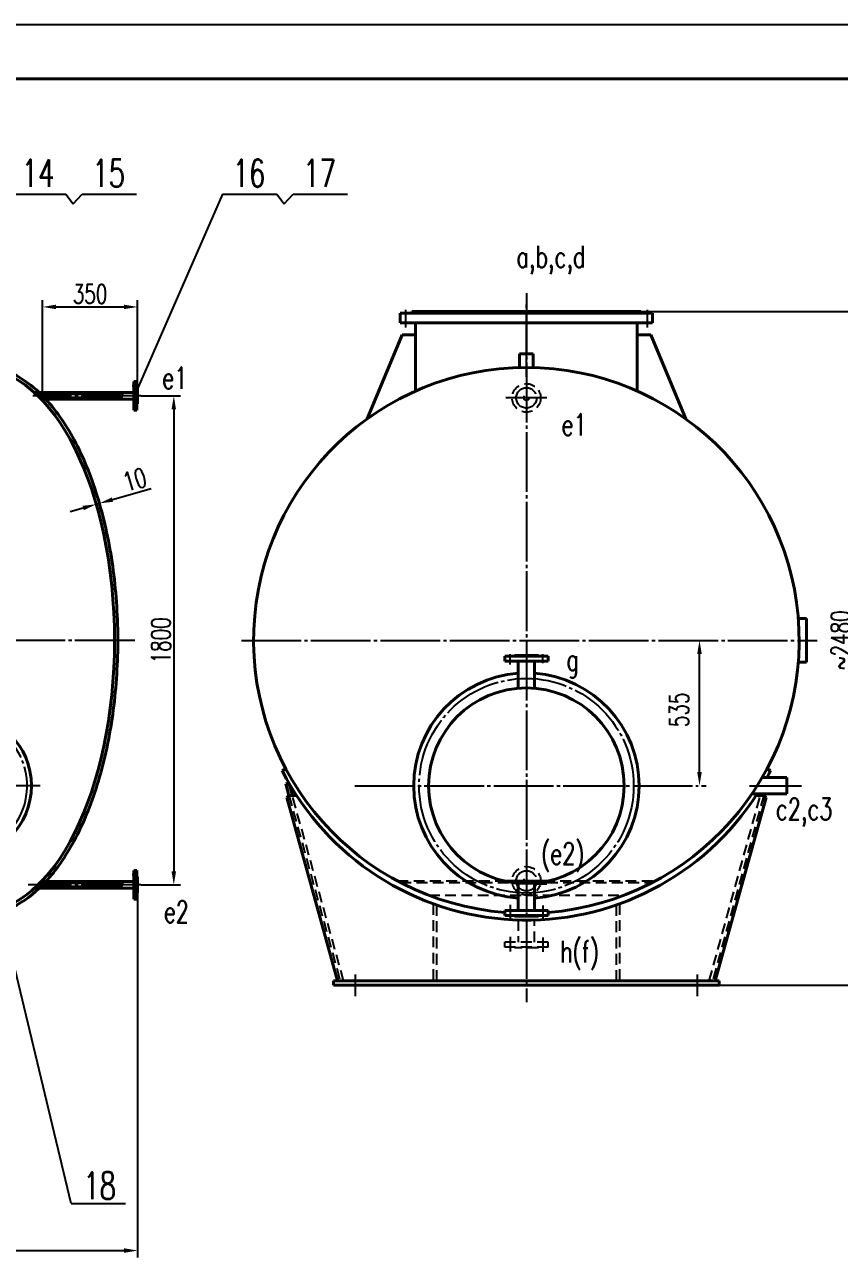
# Model space of a CAD drawing. Header units: millimetres. Extents: x -721 to -127, y -2839 to -2419.
# Drawn here: x -475.9 to -325.9, y -2646.1 to -2419.3 of the extents above; entities that cross this region are included whole.
import ezdxf

# ---------------------------------------------------------------- set-up
doc = ezdxf.new("R2010")
doc.units = ezdxf.units.MM
doc.linetypes.add('JIS_02_2.0', pattern=[3, 2, -1])
doc.linetypes.add('JIS_08_11', pattern=[12.8, 11, -0.6, 0.6, -0.6])
for name, color, linetype, lineweight in [('中心线', 4, 'JIS_08_11', 25), ('外壳线', 1, 'Continuous', 40), ('尺寸线', 2, 'Continuous', 25), ('虚线', 3, 'JIS_02_2.0', 25)]:
    doc.layers.add(name, color=color, linetype=linetype, lineweight=lineweight)
doc.styles.get("Standard").update_dxf_attribs({"font": 'romans.shx', "width": 0.707, "height": 3.5, "bigfont": 'hzfs.shx'})
doc.styles.add('文字', font='romans.shx', dxfattribs={"width": 0.707, "height": 4, "bigfont": 'hzfs.shx'})
doc.dimstyles.new('ISO-25', dxfattribs={"dimtxt": 2.5, "dimasz": 2.5, "dimexe": 1.25, "dimexo": 0.625, "dimtad": 1, "dimtxsty": 'Standard', "dimcen": 2.5, "dimadec": 0, "dimazin": 0, "dimtfac": 1, "dimtmove": 0, "dimatfit": 3, "dimfxl": 1, "dimarcsym": 0})
doc.dimstyles.new('ISO-25$0', dxfattribs={"dimtxt": 3.5, "dimasz": 2.5, "dimexe": 1.25, "dimexo": 0.625, "dimgap": 2, "dimtad": 1, "dimtxsty": 'Standard', "dimcen": 2.5, "dimadec": 0, "dimazin": 0, "dimtfac": 1, "dimtmove": 0, "dimatfit": 0, "dimfxl": 1, "dimarcsym": 1})

# ---------------------------------------------------------------- blocks, each defined once
blk = doc.blocks.new('*D467')
at = {"layer": 'Defpoints', "color": 0}
for p in [(-671.09, -2559.33), (-455.1, -2577.58), (-455.1, -2644.87)]:
    blk.add_point(p, dxfattribs=at)
at = {"layer": '尺寸线', "color": 0, "lineweight": -2}
for p, q in [((-671.09, -2559.96), (-671.09, -2646.12)), ((-455.1, -2578.21), (-455.1, -2646.12)), ((-668.59, -2644.87), (-457.6, -2644.87))]:
    blk.add_line(p, q, dxfattribs=at)
at = {"layer": '尺寸线', "color": 0}
for points in [[(-668.59, -2644.45), (-668.59, -2645.29), (-671.09, -2644.87)], [(-457.6, -2644.45), (-457.6, -2645.29), (-455.1, -2644.87)]]:
    blk.add_solid(points, dxfattribs=at)
at = {"layer": '尺寸线', "color": 0, "insert": (-563.47, -2642.49), "char_height": 3.5, "attachment_point": 5}
blk.add_mtext('~4320', dxfattribs=at)
blk = doc.blocks.new('*D474')
at = {"layer": 'Defpoints', "color": 0}
for p in [(-455.1, -2471.22), (-472.6, -2487.58), (-455.1, -2487.58)]:
    blk.add_point(p, dxfattribs=at)
at = {"layer": '尺寸线', "color": 0, "lineweight": -2}
for p, q in [((-472.6, -2486.96), (-472.6, -2469.97)), ((-455.1, -2486.96), (-455.1, -2469.97)), ((-470.1, -2471.22), (-457.6, -2471.22))]:
    blk.add_line(p, q, dxfattribs=at)
at = {"layer": '尺寸线', "color": 0}
for points in [[(-470.1, -2470.8), (-470.1, -2471.63), (-472.6, -2471.22)], [(-457.6, -2470.8), (-457.6, -2471.63), (-455.1, -2471.22)]]:
    blk.add_solid(points, dxfattribs=at)
at = {"layer": '尺寸线', "color": 0, "insert": (-463.85, -2468.84), "char_height": 3.5, "attachment_point": 5}
blk.add_mtext('350', dxfattribs=at)
blk = doc.blocks.new('*D475')
at = {"layer": 'Defpoints', "color": 0}
for p in [(-455.1, -2487.58), (-455.1, -2577.58), (-448.43, -2577.58)]:
    blk.add_point(p, dxfattribs=at)
at = {"layer": '尺寸线', "color": 0, "lineweight": -2}
for p, q in [((-454.47, -2487.58), (-447.18, -2487.58)), ((-448.43, -2490.08), (-448.43, -2575.08)), ((-454.47, -2577.58), (-447.18, -2577.58))]:
    blk.add_line(p, q, dxfattribs=at)
at = {"layer": '尺寸线', "color": 0}
for points in [[(-448.85, -2490.08), (-448.02, -2490.08), (-448.43, -2487.58)], [(-448.85, -2575.08), (-448.02, -2575.08), (-448.43, -2577.58)]]:
    blk.add_solid(points, dxfattribs=at)
at = {"layer": '尺寸线', "color": 0, "insert": (-450.81, -2532.58), "char_height": 3.5, "attachment_point": 5, "rotation": 90}
blk.add_mtext('1800', dxfattribs=at)
blk = doc.blocks.new('*D478')
at = {"layer": 'Defpoints', "color": 0}
for p in [(-383.5, -2472.06), (-383.5, -2596.06), (-323.28, -2596.06)]:
    blk.add_point(p, dxfattribs=at)
at = {"layer": '尺寸线', "color": 0, "lineweight": -2}
for p, q in [((-382.88, -2472.06), (-322.03, -2472.06)), ((-323.28, -2474.56), (-323.28, -2593.56)), ((-382.88, -2596.06), (-322.03, -2596.06))]:
    blk.add_line(p, q, dxfattribs=at)
at = {"layer": '尺寸线', "color": 0}
for points in [[(-323.69, -2474.56), (-322.86, -2474.56), (-323.28, -2472.06)], [(-323.69, -2593.56), (-322.86, -2593.56), (-323.28, -2596.06)]]:
    blk.add_solid(points, dxfattribs=at)
at = {"layer": '尺寸线', "color": 0, "insert": (-325.65, -2532.58), "char_height": 3.5, "attachment_point": 5, "rotation": 90}
blk.add_mtext('~2480', dxfattribs=at)
blk = doc.blocks.new('*D479')
at = {"layer": 'Defpoints', "color": 0}
for p in [(-351.9, -2532.58), (-351.62, -2532.58), (-351.9, -2559.33)]:
    blk.add_point(p, dxfattribs=at)
at = {"layer": '尺寸线', "color": 0, "lineweight": -2}
for p, q in [((-351.27, -2532.58), (-350.37, -2532.58)), ((-351.62, -2556.83), (-351.62, -2535.08)), ((-351.27, -2559.33), (-350.37, -2559.33))]:
    blk.add_line(p, q, dxfattribs=at)
at = {"layer": '尺寸线', "color": 0}
for points in [[(-352.04, -2535.08), (-351.21, -2535.08), (-351.62, -2532.58)], [(-352.04, -2556.83), (-351.21, -2556.83), (-351.62, -2559.33)]]:
    blk.add_solid(points, dxfattribs=at)
at = {"layer": '尺寸线', "color": 0, "insert": (-355.37, -2545.36), "char_height": 3.5, "attachment_point": 5, "rotation": 90}
blk.add_mtext('535', dxfattribs=at)
blk = doc.blocks.new('*D462')
at = {"layer": 'Defpoints', "color": 0}
for p in [(-462.68, -2507.62), (-462.13, -2507.37), (-462.11, -2507.45)]:
    blk.add_point(p, dxfattribs=at)
at = {"layer": '尺寸线', "color": 0, "lineweight": -2}
for p, q in [((-462.86, -2507.01), (-463.05, -2506.33)), ((-462.28, -2506.85), (-462.48, -2506.16)), ((-459.73, -2506.67), (-452.62, -2504.62)), ((-465.11, -2508.22), (-467.51, -2508.92)), ((-462.71, -2507.53), (-462.13, -2507.37))]:
    blk.add_line(p, q, dxfattribs=at)
at = {"layer": '尺寸线', "color": 0}
for points in [[(-459.84, -2506.27), (-459.61, -2507.07), (-462.13, -2507.37)], [(-465.23, -2507.82), (-465, -2508.62), (-462.71, -2507.53)]]:
    blk.add_solid(points, dxfattribs=at)
at = {"layer": '尺寸线', "color": 0, "insert": (-455.63, -2503.02), "char_height": 3.5, "attachment_point": 5, "rotation": 16.0787}
blk.add_mtext('10', dxfattribs=at)

msp = doc.modelspace()

# ---------------------------------------------------------------- linework, layer by layer
at = {"layer": '中心线'}
for p, q in [((-383.5, -2468.663), (-383.5, -2599.138)), ((-383.5, -2482.958), (-383.5, -2470.134)), ((-405.75, -2471.741), (-405.75, -2474.996)), ((-361.25, -2471.741), (-361.25, -2474.996)), ((-383.5, -2484.084), (-383.5, -2478.59)), ((-383.5, -2482.958), (-383.5, -2482.958)), ((-454.995, -2485.708), (-456.081, -2485.708)), ((-454.471, -2487.583), (-474.393, -2487.583)), ((-379.713, -2487.958), (-387.288, -2487.958)), ((-454.995, -2489.458), (-456.006, -2489.458)), ((-455.636, -2532.583), (-639.759, -2532.583)), ((-435.989, -2532.583), (-329.973, -2532.583)), ((-386.5, -2537.043), (-386.5, -2535.09)), ((-380.5, -2536.796), (-380.5, -2535.144)), ((-473.038, -2559.333), (-674.615, -2559.333)), ((-415.102, -2559.333), (-351.899, -2559.333)), ((-342.442, -2559.333), (-332.859, -2559.333)), ((-454.995, -2575.708), (-456.081, -2575.708)), ((-379.713, -2576.833), (-387.288, -2576.833)), ((-454.471, -2577.583), (-475.262, -2577.583)), ((-454.995, -2579.458), (-456.006, -2579.458)), ((-386.5, -2581.277), (-386.5, -2584.002)), ((-380.5, -2581.383), (-380.5, -2584.024)), ((-386.5, -2587.127), (-386.5, -2589.852)), ((-380.5, -2587.233), (-380.5, -2589.874)), ((-415, -2598.071), (-415, -2594.045)), ((-352, -2598.071), (-352, -2594.045))]:
    msp.add_line(p, q, dxfattribs=at)
for centre, radius in [((-383.5, -2487.958), 1.875), ((-383.5, -2559.333), 19.75), ((-383.5, -2576.833), 1.875)]:
    msp.add_circle(centre, radius, dxfattribs=at)
msp.add_arc((-487.944, -2559.341), 12.507, 267.2157, 90, dxfattribs=at)
at = {"layer": '外壳线'}
for p, q in [((-695.688, -2429.271), (-136.688, -2429.271)), ((-406.75, -2472.358), (-383.5, -2472.358)), ((-406.75, -2474.158), (-406.75, -2472.358)), ((-404.6, -2472.058), (-383.5, -2472.058)), ((-404.6, -2472.358), (-404.6, -2472.058)), ((-362.4, -2472.058), (-383.5, -2472.058)), ((-360.25, -2472.358), (-383.5, -2472.358)), ((-362.4, -2472.358), (-362.4, -2472.058)), ((-360.25, -2474.158), (-360.25, -2472.358)), ((-363.1, -2474.158), (-406.75, -2474.158)), ((-403.9, -2486.688), (-403.9, -2474.158)), ((-363.1, -2474.158), (-363.1, -2486.688)), ((-363.1, -2474.158), (-360.25, -2474.158)), ((-412.843, -2491.821), (-406.4, -2476.358)), ((-403.9, -2476.358), (-406.4, -2476.358)), ((-363.1, -2476.358), (-360.6, -2476.358)), ((-354.157, -2491.821), (-360.6, -2476.358)), ((-384.75, -2482.374), (-384.75, -2479.858)), ((-384.75, -2479.858), (-382.25, -2479.858)), ((-382.25, -2479.858), (-382.25, -2482.374)), ((-455.795, -2490.208), (-455.795, -2484.958)), ((-455.245, -2484.958), (-455.795, -2484.958)), ((-455.245, -2490.208), (-455.245, -2484.958)), ((-455.245, -2486.108), (-455.095, -2486.108)), ((-455.095, -2489.058), (-455.095, -2486.108)), ((-455.795, -2486.958), (-474.117, -2486.958)), ((-457.834, -2487.208), (-473.843, -2487.208)), ((-458.05, -2487.958), (-473.068, -2487.958)), ((-455.795, -2488.208), (-472.824, -2488.208)), ((-455.795, -2486.708), (-455.795, -2486.708)), ((-455.245, -2490.208), (-455.795, -2490.208)), ((-455.245, -2489.058), (-455.095, -2489.058)), ((-333.435, -2528.583), (-331.93, -2528.583)), ((-331.93, -2528.583), (-331.93, -2536.583)), ((-379.5, -2535.483), (-387.5, -2535.483)), ((-379.5, -2535.483), (-387.5, -2535.483)), ((-387.5, -2535.483), (-387.5, -2536.383)), ((-381.3, -2535.333), (-385.7, -2535.333)), ((-385.7, -2535.333), (-385.7, -2535.483)), ((-381.3, -2535.333), (-381.3, -2535.483)), ((-379.5, -2535.483), (-379.5, -2536.383)), ((-379.5, -2536.383), (-387.5, -2536.383)), ((-385, -2541.396), (-385, -2536.383)), ((-382, -2536.383), (-382, -2541.396)), ((-331.93, -2536.583), (-333.426, -2536.583)), ((-428.461, -2556.554), (-428.016, -2556.326)), ((-338.54, -2556.554), (-338.985, -2556.326)), ((-427.235, -2558.808), (-427.813, -2558.968)), ((-426.599, -2561.105), (-427.235, -2558.808)), ((-340.084, -2557.834), (-335.571, -2557.834)), ((-335.571, -2557.834), (-335.571, -2560.833)), ((-427.222, -2561.105), (-427.813, -2558.968)), ((-427.222, -2561.105), (-427.628, -2561.511)), ((-425.826, -2561.105), (-427.222, -2561.105)), ((-341.973, -2560.833), (-335.571, -2560.833)), ((-341.175, -2561.105), (-339.779, -2561.105)), ((-340.401, -2561.105), (-340.326, -2560.833)), ((-339.779, -2561.105), (-339.704, -2560.833)), ((-339.779, -2561.105), (-339.372, -2561.511)), ((-427.628, -2561.511), (-418.292, -2595.258)), ((-339.372, -2561.511), (-348.709, -2595.258)), ((-455.795, -2576.958), (-472.824, -2576.958)), ((-455.795, -2580.208), (-455.795, -2574.958)), ((-455.245, -2574.958), (-455.795, -2574.958)), ((-455.795, -2576.708), (-455.795, -2576.708)), ((-455.245, -2580.208), (-455.245, -2574.958)), ((-455.245, -2576.108), (-455.095, -2576.108)), ((-455.095, -2579.058), (-455.095, -2576.108)), ((-455.795, -2578.208), (-474.117, -2578.208)), ((-458.05, -2577.958), (-473.843, -2577.958)), ((-457.834, -2577.208), (-473.068, -2577.208)), ((-455.245, -2579.058), (-455.095, -2579.058)), ((-385, -2577.271), (-385, -2582.283)), ((-382, -2582.283), (-382, -2577.271)), ((-379.75, -2577.333), (-382, -2577.333)), ((-379.75, -2577.333), (-382, -2577.333)), ((-455.245, -2580.208), (-455.795, -2580.208)), ((-379.5, -2582.283), (-387.5, -2582.283)), ((-387.5, -2583.183), (-387.5, -2582.283)), ((-379.5, -2583.183), (-387.5, -2583.183)), ((-379.5, -2583.183), (-387.5, -2583.183)), ((-385.7, -2583.333), (-385.7, -2583.183)), ((-381.3, -2583.333), (-385.7, -2583.333)), ((-381.3, -2583.333), (-381.3, -2583.183)), ((-379.5, -2583.183), (-379.5, -2582.283)), ((-348, -2595.258), (-419, -2595.258)), ((-419, -2595.258), (-419, -2596.058)), ((-419, -2596.058), (-348, -2596.058)), ((-348, -2596.058), (-348, -2595.258))]:
    msp.add_line(p, q, dxfattribs=at)
msp.add_circle((-383.5, -2559.333), 18, dxfattribs=at)
for centre, radius, start, end in [((-383.5, -2532.583), 50.225, 274.56797, 265.43203), ((-383.5, -2559.333), 20.75, 94.14548, 265.85452), ((-383.5, -2559.333), 20.75, 274.14548, 85.85452), ((-487.944, -2559.333), 13.3, 270, 90), ((-383.5, -2533.558), 50.5, 207.08772, 327.30989), ((-383.5, -2533.558), 50.5, 331.26906, 332.91228)]:
    msp.add_arc(centre, radius, start, end, dxfattribs=at)
at = {"layer": '外壳线', "extrusion": (0, 0, -1)}
msp.add_ellipse((-484.344, -2532.583), major_axis=(0, -50), ratio=0.5, start_param=3.1415927, end_param=6.2831853, dxfattribs=at)
at = {"layer": '外壳线'}
for points, knots in [([(-484.344, -2481.983), (-483.171, -2481.983), (-481.998, -2482.141), (-479.68, -2482.768), (-478.536, -2483.236), (-475.973, -2484.648), (-474.572, -2485.69), (-473.232, -2486.958)], [3.14159265, 3.14159265, 3.14159265, 3.14159265, 3.27594587, 3.27594587, 3.4102991, 3.4102991, 3.5838403, 3.5838403, 3.5838403, 3.5838403]), ([(-471.999, -2488.208), (-471.716, -2488.515), (-471.436, -2488.832), (-469.218, -2491.456), (-467.44, -2494.257), (-464.321, -2500.674), (-462.979, -2504.29), (-460.818, -2512.089), (-459.999, -2516.272), (-458.939, -2524.917), (-458.697, -2529.379), (-458.807, -2538.275), (-459.159, -2542.708), (-460.432, -2551.24), (-461.354, -2555.338), (-463.706, -2562.918), (-465.136, -2566.399), (-468.342, -2572.372), (-470.099, -2574.901), (-471.999, -2576.958)], [3.6378714, 3.6378714, 3.6378714, 3.6378714, 3.6756636, 3.6756636, 3.9410281, 3.9410281, 4.2063926, 4.2063926, 4.4717571, 4.4717571, 4.7371216, 4.7371216, 5.0024861, 5.0024861, 5.2678506, 5.2678506, 5.5332151, 5.5332151, 5.7869041, 5.7869041, 5.7869041, 5.7869041]), ([(-473.232, -2578.208), (-474.954, -2579.838), (-476.777, -2581.094), (-480.147, -2582.596), (-481.668, -2582.999), (-483.581, -2583.167), (-483.962, -2583.183), (-484.344, -2583.183)], [5.84093054, 5.84093054, 5.84093054, 5.84093054, 6.06394409, 6.06394409, 6.23947248, 6.23947248, 6.28318531, 6.28318531, 6.28318531, 6.28318531])]:
    msp.add_open_spline(points, degree=3, knots=knots, dxfattribs=at)
at = {"layer": '尺寸线'}
for p, q in [((-720.688, -2419.271), (-126.688, -2419.271)), ((-478.3, -2450.481), (-468.3, -2450.481)), ((-468.3, -2450.481), (-466.961, -2452.265)), ((-466.961, -2452.265), (-465.3, -2450.481)), ((-465.3, -2450.481), (-455.3, -2450.481)), ((-439.47, -2450.481), (-455.404, -2486.953)), ((-439.47, -2450.481), (-429.47, -2450.481)), ((-429.47, -2450.481), (-428.131, -2452.265)), ((-428.131, -2452.265), (-426.47, -2450.481)), ((-426.47, -2450.481), (-416.47, -2450.481)), ((-467.327, -2636.199), (-483.017, -2570.837)), ((-467.327, -2636.199), (-457.327, -2636.199))]:
    msp.add_line(p, q, dxfattribs=at)
for points in [[(-458.216, -2488.208), (-457.988, -2487.887), (-457.731, -2487.448), (-457.872, -2487.063), (-457.935, -2486.958)], [(-458.216, -2578.208), (-457.988, -2577.887), (-457.731, -2577.448), (-457.872, -2577.063), (-457.935, -2576.958)]]:
    msp.add_open_spline(points, degree=3, knots=[0.5370034, 0.5370034, 0.5370034, 0.5370034, 2.615822, 3.4255031, 3.4255031, 3.4255031, 3.4255031], dxfattribs=at)
at = {"layer": '虚线'}
for p, q in [((-427.222, -2561.105), (-417.773, -2595.258)), ((-417.15, -2595.258), (-426.599, -2561.105)), ((-349.85, -2595.258), (-340.401, -2561.105)), ((-339.779, -2561.105), (-349.228, -2595.258)), ((-407.259, -2576.833), (-359.741, -2576.833)), ((-406.74, -2577.108), (-360.261, -2577.108)), ((-401.471, -2579.483), (-365.53, -2579.483)), ((-400.65, -2581.057), (-400.65, -2595.258)), ((-400.05, -2581.269), (-400.05, -2595.258)), ((-366.95, -2581.269), (-366.95, -2595.258)), ((-366.35, -2581.057), (-366.35, -2595.258)), ((-385, -2584.036), (-385, -2588.133)), ((-382, -2588.133), (-382, -2584.036)), ((-379.5, -2588.133), (-387.5, -2588.133)), ((-387.5, -2589.033), (-387.5, -2588.133)), ((-379.5, -2589.033), (-379.5, -2588.133)), ((-379.5, -2589.033), (-387.5, -2589.033)), ((-379.5, -2589.033), (-387.5, -2589.033)), ((-385.7, -2589.183), (-385.7, -2589.033)), ((-381.3, -2589.183), (-385.7, -2589.183)), ((-381.3, -2589.183), (-381.3, -2589.033))]:
    msp.add_line(p, q, dxfattribs=at)
for centre, radius in [((-383.5, -2487.958), 2.625), ((-383.5, -2487.958), 0.5), ((-383.5, -2576.833), 2.625), ((-383.5, -2576.833), 0.5)]:
    msp.add_circle(centre, radius, dxfattribs=at)

# ---------------------------------------------------------------- texts
at = {"layer": '尺寸线', "char_height": 5, "attachment_point": 5}
for s, insert, width in [('14', (-473.432, -2446.594), 10), ('15', (-460.432, -2446.594), 10), ('16', (-434.601, -2446.594), 10), ('17', (-421.601, -2446.594), 10), ('18', (-462.105, -2632.917), 11.85318)]:
    msp.add_mtext(s, dxfattribs=dict(at, insert=insert, width=width))
at = {"layer": '尺寸线', "char_height": 4, "width": 3.13148, "attachment_point": 1, "style": '文字'}
for s, insert in [('a,b,c,d', (-385.339, -2459.962)), ('e1', (-450.54, -2482.275)), ('e1', (-377.014, -2490.887)), ('g', (-376.137, -2534.153)), ('c2,c3', (-337.551, -2561.624)), ('(e2)', (-380.793, -2569.839)), ('e2', (-450.253, -2580.531)), ('h(f)', (-377.287, -2587.865))]:
    msp.add_mtext(s, dxfattribs=dict(at, insert=insert))

# ---------------------------------------------------------------- dimensions: what is measured, and where the dimension line sits
at = {"layer": '尺寸线'}
for base, p1, p2, text, picture, middle in [((-455.095, -2471.217), (-472.595, -2487.583), (-455.095, -2487.583), '350', '*D474', (-463.845, -2471.217)), ((-455.095, -2644.869), (-671.094, -2559.333), (-455.095, -2577.583), '~4320', '*D467', (-563.475, -2644.869))]:
    dim = msp.add_linear_dim(base=base, p1=p1, p2=p2, text=text, dimstyle='ISO-25', dxfattribs=at)
    dim.commit()
    dim.dimension.update_dxf_attribs({"geometry": picture, "text_midpoint": middle, "dimtype": 160})
for base, p1, p2, angle, text, dimstyle, picture, middle, dimtype in [((-323.275, -2596.058), (-383.5, -2472.058), (-383.5, -2596.058), 90, '~2480', 'ISO-25', '*D478', (-323.275, -2532.583), 160), ((-448.434, -2577.583), (-455.095, -2487.583), (-455.095, -2577.583), 90, '1800', 'ISO-25', '*D475', (-448.434, -2532.583), 160), ((-462.132, -2507.366), (-462.684, -2507.615), (-462.108, -2507.449), 16.07868, '10', 'ISO-25', '*D462', (-454.972, -2505.302), 161), ((-351.624, -2532.583), (-351.899, -2559.333), (-351.899, -2532.583), 90, '535', 'ISO-25$0', '*D479', (-351.624, -2545.355), 160)]:
    dim = msp.add_linear_dim(base=base, p1=p1, p2=p2, angle=angle, text=text, dimstyle=dimstyle, dxfattribs=at)
    dim.commit()
    dim.dimension.update_dxf_attribs({"geometry": picture, "text_midpoint": middle, "dimtype": dimtype})

doc.saveas('drawing.dxf')
